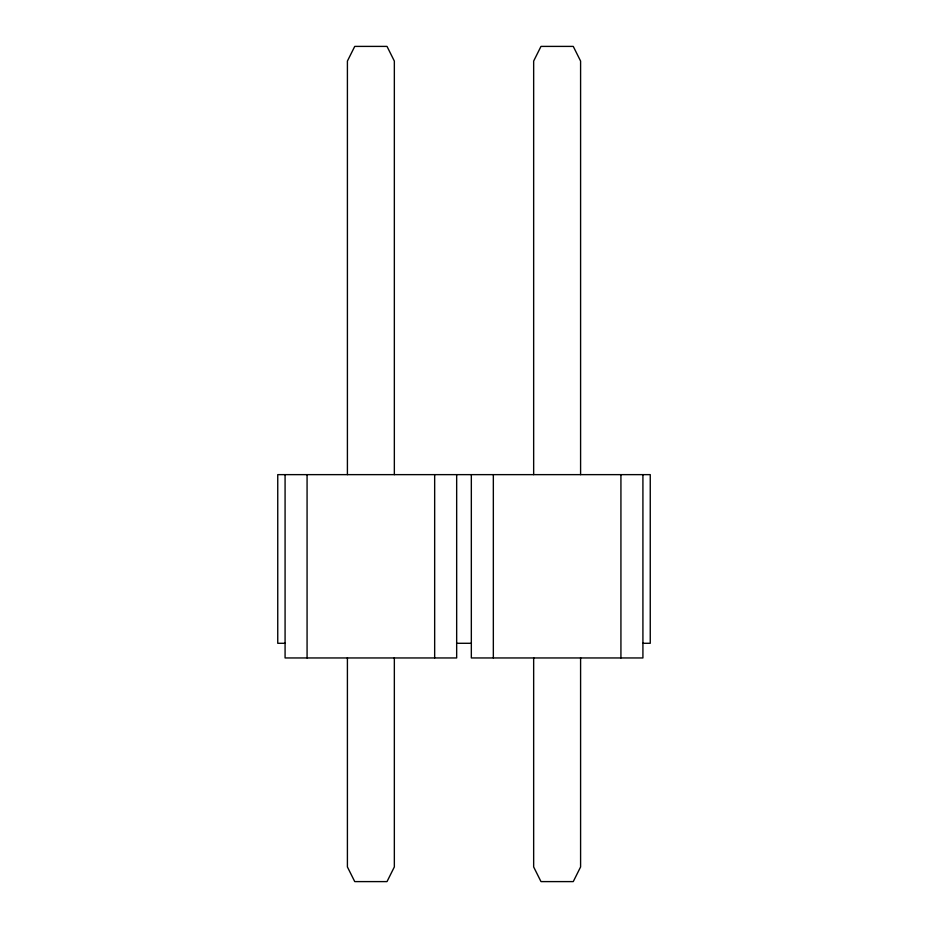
<?xml version="1.0" encoding="UTF-8"?>
<svg xmlns="http://www.w3.org/2000/svg" width="928" height="928" viewBox="0 0 928 928"><rect width="100%" height="100%" fill="white"/><g stroke="black" fill="none" stroke-linecap="round" stroke-linejoin="round"><path stroke-width="1.39" d="M285.082 643.29L277.75 643.29L277.75 474.637L650.25 474.637L650.25 643.29L642.918 643.29M456.669 643.29L471.331 643.29M642.918 474.637L642.918 657.952L471.331 657.952L471.331 474.637M620.925 474.637L620.925 657.952M580.592 474.637L580.592 61.062L573.26 46.4L540.989 46.4L533.658 61.062L533.658 474.637M580.592 657.72L580.592 866.938L573.26 881.6L540.989 881.6L533.658 866.938L533.658 657.72M493.336 474.637L493.336 657.952M456.669 474.637L456.669 657.952L285.082 657.952L285.082 474.637M434.664 474.637L434.664 657.952M394.342 474.637L394.342 61.062L387.011 46.4L354.74 46.4L347.408 61.062L347.408 474.637M394.342 657.72L394.342 866.938L387.011 881.6L354.74 881.6L347.408 866.938L347.408 657.72M307.075 474.637L307.075 657.952"/></g></svg>
